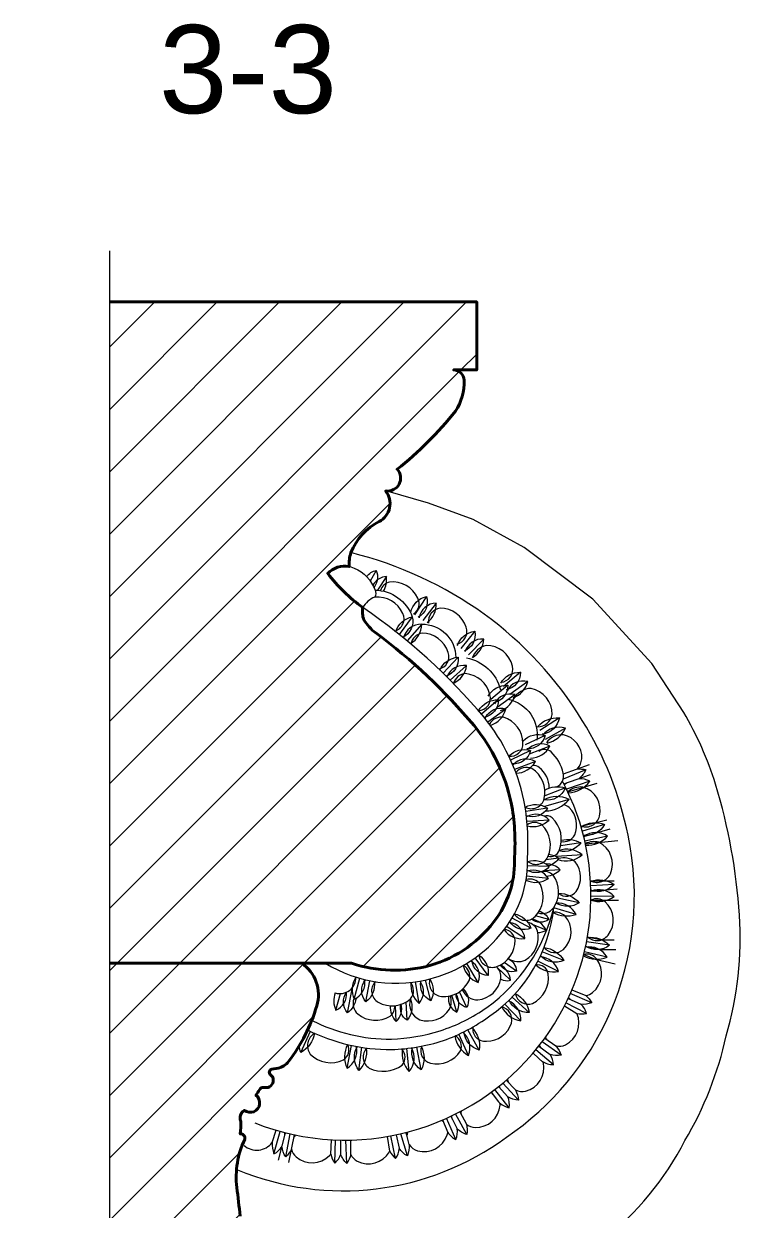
# Model space of a CAD drawing. Header units: millimetres. Extents: x 542654 to 551203, y 315718 to 321804.
# Drawn here: x 550883 to 551188, y 321030 to 321534 of the extents above; entities that cross this region are included whole.
import ezdxf

# ---------------------------------------------------------------- set-up
doc = ezdxf.new("R2010")
doc.units = ezdxf.units.MM
doc.layers.add('cad-block.com', color=250, linetype='Continuous')
doc.styles.get("Standard").update_dxf_attribs({"font": 'arial.ttf'})

msp = doc.modelspace()

# ---------------------------------------------------------------- hatches: boundary and pattern name
at = {"layer": 'cad-block.com', "lineweight": 15, "true_color": 0x000000}
h = msp.add_hatch(dxfattribs=at)
h.set_pattern_fill('ANSI31', color=18, scale=150, style=0)
h.set_pattern_definition([(44.99999999999999, (-1120502.138256861, -80414.64967175142), (-13.25825214724777, 13.25825214724777), [])])
edge = h.paths.add_edge_path()
edge.add_line((550919.740775919, 321416.1759736852), (550919.740775919, 320812.3139345927))
edge.add_line((550919.740775919, 320812.3139345928), (550949.1897582561, 320812.3139345926))
edge.add_line((550949.1897582561, 320812.3139345925), (550949.1897582564, 320889.6714053545))
edge.add_arc((550970.9002612325, 320888.9431676811), 21.72271321874166, 88.7102966539668, 178.0788419792059, ccw=False)
edge.add_arc((550971.4721594987, 320911.7611223854), 1.103867095848168, 265.6893773878595, 365.2062467580732)
edge.add_line((550972.5714726032, 320911.8612885633), (550972.5714726032, 320913.1905085498))
edge.add_arc((550973.9449798088, 320912.7548344646), 1.44094897623303, 107.598936313542, 162.4010637061533, ccw=False)
edge.add_arc((550972.9179596695, 320923.9449804939), 9.834433789329701, 273.4472837376688, 289.837395920418)
edge.add_arc((550975.9098855963, 320915.8328574866), 1.189963760072466, 286.8739962589426, 357.2656873621965)
edge.add_line((550977.0984945651, 320915.7760906867), (550977.0984945651, 320918.0018828648))
edge.add_arc((550975.820816929, 320918.0018828649), 1.277677636127919, 0, 80.1664496607752)
edge.add_line((550976.0390270068, 320919.2607889391), (550974.318919951, 320919.2607889391))
edge.add_arc((550974.3489173058, 320919.7781996814), 0.5182795746873764, 183.4436939456999, 266.68193969751405, ccw=False)
edge.add_line((550973.8315735833, 320919.7470678623), (550973.8315735833, 320922.8890874786))
edge.add_arc((550974.097800677, 320922.9051080339), 0.2667086867324663, 97.4407002316367, 183.443693931923, ccw=False)
edge.add_line((550974.0632619018, 320923.1695708792), (550978.2330692644, 320923.1695708792))
edge.add_arc((550978.1155047283, 320923.831774195), 0.6725582885465936, 280.067136132326, 355.8469575422287)
edge.add_line((550978.7862969901, 320923.783066979), (550978.7862969901, 320937.4578022176))
edge.add_arc((550978.0633184945, 320937.3828771464), 0.7268505152144676, 5.91666301006653, 90)
edge.add_line((550978.0633184945, 320938.1097276612), (550970.4921103934, 320938.1022864241))
edge.add_arc((550970.4921103934, 320938.6872393382), 0.5849529140687082, 176.7540097865518, 270, ccw=False)
edge.add_line((550969.9080959569, 320938.7203610779), (550969.9080959569, 320946.649006212))
edge.add_arc((550970.0938867842, 320946.6313399326), 0.1866288534139803, 101.26798509940829, 174.5682513390341, ccw=False)
edge.add_line((550970.0574198458, 320946.8143713271), (550973.9178563867, 320946.8143713271))
edge.add_arc((550973.8672525291, 320947.0683574057), 0.2589781430451145, 281.267985048077, 360.1404691232522)
edge.add_arc((551065.139573606, 320949.1312474784), 91.03670484994426, 172.2489853602139, 181.2980327504067, ccw=False)
edge.add_arc((550885.3382026992, 320973.6043862761), 90.4225674470628, 352.2489834095373, 367.7510165904626)
edge.add_arc((551025.6234071713, 320992.6988998597), 51.15617051447427, 182.0519511818127, 187.7510165904749, ccw=False)
edge.add_arc((550984.2797349673, 320991.2176129997), 9.78597058651606, 138.1075341880809, 182.0519511817953, ccw=False)
edge.add_arc((550975.775626556, 320998.8458947996), 1.638150521471327, 318.1075341886581, 426.3036567590891)
edge.add_arc((550975.8730606668, 320999.0678943949), 1.395710371804822, 66.30365675984578, 91.34813010664102)
edge.add_arc((550975.7735932355, 321003.2944985108), 2.832063998168365, 248.7616127625156, 271.3481301050776, ccw=False)
edge.add_arc((550975.0012718404, 321001.3072850815), 0.7000467489922351, 142.317361941458, 248.7616127750176, ccw=False)
edge.add_arc((550971.5659403064, 321003.9607485856), 3.640733286535336, 322.3173619474399, 354.2366941610533)
edge.add_arc((550856.830470207, 321015.5409188116), 118.959111879789, 354.2366941629788, 365.7633058370212)
edge.add_arc((550457.7043607914, 320975.2574015635), 520.1129638856776, 5.76330583700501, 7.115275562893301)
edge.add_arc((551010.8449100697, 321044.1469216115), 37.30122143360884, 154.6368999303132, 186.8751484495562, ccw=False)
edge.add_arc((550975.4785814473, 321060.6907869191), 1.754258198596879, 341.1852411100359, 456.5524050430852)
edge.add_arc((550947.7878126655, 321066.0582471552), 27.7285149446502, 352.4888214406913, 363.6141430850146)
edge.add_arc((550979.0590304855, 321069.2068374013), 3.86088078209688, 123.01012020448749, 201.271358485139, ccw=False)
edge.add_arc((550979.4683818534, 321075.6453363568), 4.069304110124833, 231.8677327485314, 413.171818306156)
edge.add_arc((550968.1907969678, 321089.554802505), 17.36723500296964, 322.1676549051808, 331.1842523124487)
edge.add_arc((550984.9331329762, 321080.5319164529), 1.659084886337454, 81.85362244846169, 156.8604375636216, ccw=False)
edge.add_arc((550986.118687977, 321088.8139966778), 6.707419372575234, 261.8536224399762, 278.1463775570705)
edge.add_arc((550986.066566969, 321085.2559549735), 3.240680417833088, 288.0214565164646, 387.6985688611637)
edge.add_arc((550980.8370305509, 321079.5600311351), 10.83807650333276, 41.64648852273508, 48.35351146614874)
edge.add_arc((550988.9021331996, 321088.6291429681), 1.298425059011981, 100.54009692719927, 228.3535114689232, ccw=False)
edge.add_line((550988.6646206322, 321089.9056598753), (550991.3518934723, 321090.4056619264))
edge.add_arc((550990.025289088, 321097.5355285393), 7.252232560363594, 280.5400969325273, 323.1877492914117)
edge.add_arc((550934.6085744838, 321139.011010848), 76.47092866398394, 323.1877492911181, 343.1726846147478)
edge.add_arc((550992.4670851532, 321121.6251322433), 16.05718375368393, 342.7876308802064, 416.4604391023725)
edge.add_line((551001.3388819008, 321135.0088676175), (551022.6153011826, 321135.0088676175))
edge.add_arc((551040.8682189309, 321189.4576577788), 57.42682087976976, 251.4672558640048, 285.1781293470648)
edge.add_arc((551041.5131017553, 321184.2894114743), 52.27512537079905, 285.9791077571678, 324.9665017424706)
edge.add_arc((551050.0593537401, 321178.2978119631), 41.8378035069766, 324.9665017420102, 362.566008918711)
edge.add_arc((551003.1989955859, 321186.3010486424), 88.86789320133425, 356.0445722204595, 370.9846173629444)
edge.add_arc((551014.457739748, 321186.9091710084), 77.71497777197837, 12.12620136831604, 39.25121175165311)
edge.add_arc((550884.9646987687, 321076.7257916038), 247.7303241658468, 40.03543925938648, 53.34322599816692)
edge.add_arc((551043.3355082968, 321290.0135557784), 17.92759255662344, 210.2202094830925, 234.263232451954, ccw=False)
edge.add_arc((551035.8884595173, 321284.2781998593), 8.690187879448251, 167.0625739569502, 202.2323186201301, ccw=False)
edge.add_arc((551068.0196441619, 321343.0865017162), 69.86979026507439, 217.2880348826807, 234.47261790345772, ccw=False)
edge.add_arc((551019.6847960384, 321293.596152197), 10.1933157969592, 79.40015249301888, 135.3652001786658, ccw=False)
edge.add_arc((551035.7984120292, 321304.7672778477), 14.28507473190596, 160.3987747118261, 184.6245563868302, ccw=False)
edge.add_arc((551045.8504312065, 321300.3545367594), 25.24713435285215, 117.24503353624951, 158.6173379238598, ccw=False)
edge.add_arc((551030.3486421561, 321330.4595305277), 8.614586122353035, 297.2450335426377, 398.5326482550046)
edge.add_arc((551037.9404759671, 321341.2513515903), 5.491929356770198, 261.0642340930823, 403.1644635451427)
edge.add_arc((550948.3676694258, 321463.7527594882), 151.1859293255731, 308.2404879017912, 321.5229089183113)
edge.add_arc((551047.6456896277, 321382.1460444957), 22.78800371684632, 326.8494140495909, 361.8507397767993)
edge.add_arc((551065.9284657903, 321382.7368111198), 4.495685399676801, 1.850739776640356, 90)
edge.add_line((551065.9284657903, 321387.2324965195), (551075.8049688635, 321387.2324965195))
edge.add_line((551075.8049688635, 321387.2324965195), (551075.8049688635, 321416.1759736853))
edge.add_line((551075.8049688635, 321416.1759736852), (550919.740775919, 321416.1759736852))

# ---------------------------------------------------------------- linework, layer by layer
at = {"layer": 'cad-block.com', "color": 18, "lineweight": 15, "true_color": 0x000000}
for points in [[(550919.740775919, 320705.5477898633), (550919.740775919, 320743.2927274762), (550959.0999363782, 320758.505398716), (550883.195972107, 320758.505398716), (550919.740775919, 320774.5689969799), (550919.740775919, 321437.9459266368)], [(551033.0543247698, 321302.034406764), (551030.5483392648, 321297.4784050313)], [(551037.4398314209, 321299.4619606539), (551033.622230235, 321293.5984536568)], [(551054.3720625004, 321290.9728360698), (551049.3352885597, 321283.0920135287)], [(551058.5788974267, 321288.1175449324), (551052.9194625603, 321280.6722779576)], [(551048.3684207207, 321282.2512240382), (551042.8840210066, 321274.7441964465)], [(551052.3894442267, 321279.1397103333), (551046.2371779395, 321272.0124909398)], [(551074.9508519479, 321276.1160749984), (551069.0312688294, 321268.8748740372)], [(551078.796863574, 321272.7906664299), (551072.3095312103, 321266.0545160348)], [(551067.883939373, 321265.1320418364), (551061.4744599602, 321258.320652161)], [(551071.4890370514, 321261.54687541), (551064.548357761, 321255.2788474648)], [(551094.3478901968, 321258.6903640659), (551087.207572457, 321252.6494768603)], [(551088.9558456828, 321253.1579110599), (551081.815527943, 321247.1170238544)], [(551097.5233251293, 321254.7196260284), (551089.9168285959, 321249.2788159943)], [(551092.1312806152, 321249.1871730224), (551084.5247840818, 321243.7463629885)], [(551084.9628031921, 321247.0263290557), (551077.7944185472, 321240.8964302755)], [(551088.1592081113, 321243.0724520762), (551080.5191267078, 321237.5462651037)], [(551110.9374594617, 321239.3380209001), (551102.6713601667, 321233.9127464483)], [(551113.5144454456, 321234.8878744444), (551104.8800411881, 321230.1781597366)], [(551104.848572036, 321231.8661560481), (551096.3663046153, 321227.8434313312)], [(551098.7026168759, 321225.4028852069), (551090.2203494551, 321221.3801604902)], [(551106.8998054254, 321227.2139964253), (551098.0524296315, 321223.8669599678)], [(551100.7538502653, 321220.7507255841), (551091.9064744713, 321217.4036891265)], [(551122.1578267742, 321217.2376418976), (551112.5586926927, 321213.3127627617)], [(551112.6570567271, 321215.4956782162), (551123.700339179, 321219.4529590666)], [(551112.8227162363, 321211.2516487724), (551124.1566283529, 321215.1959970146)], [(551123.8690382262, 321212.3882691953), (551113.9486911058, 321209.0049483099)], [(551113.5176273107, 321209.5418355357), (551104.7776190608, 321206.229296672)], [(551114.4633673498, 321207.9303943128), (551127.0465366034, 321211.6231957297)], [(551115.0685538597, 321204.6388479684), (551104.6581949582, 321201.6226802195)], [(551105.9077667763, 321200.9294470771), (551096.6664290369, 321199.4892622135)], [(551106.5516366166, 321195.8860772511), (551097.1677299497, 321195.1967491697)], [(551120.1857139427, 321193.2247488786), (551131.1658906826, 321195.9188659799)], [(551130.1736726708, 321194.0190571604), (551120.7164429674, 321191.1341296446)], [(551121.3134003553, 321188.8813067359), (551132.5347838093, 321192.194028969)], [(551131.3968754822, 321189.0242163099), (551121.7871674245, 321186.9294942383)], [(551122.0350539238, 321185.8114698817), (551135.8049330382, 321187.1769074252)], [(551120.0964790368, 321186.2013242147), (551111.4494522122, 321184.9378377029)], [(551110.7188642686, 321179.7016229745), (551105.219538784, 321178.970324674)], [(551120.5544457712, 321181.0793200451), (551109.6458385527, 321180.3426211444)], [(551106.3303310858, 321171.0316391351), (551097.0046842269, 321172.0537038185)], [(551106.6130016242, 321176.1080793189), (551097.3787369028, 321176.3667712737)], [(551111.2496406116, 321174.6451000537), (551104.2798400117, 321174.2889857385)], [(551124.1901265982, 321170.0706730717), (551134.2124530949, 321170.0706730717)], [(551134.1634803818, 321168.537491611), (551124.2964842714, 321167.9015763759)], [(551119.3902421697, 321160.6918866799), (551110.2541703163, 321162.6649170946)], [(551124.3516037603, 321161.769062858), (551136.1137091967, 321161.769062858)], [(551124.3601132192, 321165.5718724165), (551135.5053236318, 321166.6859977171)], [(551134.2068972185, 321163.3952377066), (551124.3729731479, 321163.5634247864)], [(551118.0254790344, 321155.7338546282), (551108.5441724852, 321158.6060170383)], [(551098.8406074402, 321149.8615630397), (551090.8439291159, 321154.2256007545)], [(551106.4175067747, 321153.6485120715), (551100.8451222698, 321155.1249600102)], [(551096.2827103733, 321145.4675546001), (551088.4711358071, 321150.5947370623)], [(551105.2590525144, 321149.0894459223), (551099.5093801433, 321151.5143104196)], [(551122.0944107581, 321142.2714336566), (551127.8835884342, 321140.8703486017), (551134.870129157, 321140.8703486017)], [(551132.2441888946, 321142.6367839486), (551122.4614014822, 321144.0717302435)], [(551122.853324332, 321146.2036937685), (551128.9609054984, 321144.9927065232), (551134.1833653002, 321144.9927065232)], [(551080.6719696511, 321129.740798967), (551075.1813019073, 321137.3123921534)], [(551112.799828973, 321136.1356701149), (551103.6230789524, 321139.8448982447)], [(551121.283394205, 321138.7310076434), (551126.105682376, 321136.6658875565), (551134.6738889648, 321134.7855952738)], [(551131.2146888816, 321137.5984518871), (551121.5440901506, 321139.8332258851)], [(551076.4751358968, 321126.8708278852), (551071.5776348587, 321134.9283752715)], [(551090.0989594826, 321127.7661589723), (551084.1864629308, 321133.5177608422)], [(551092.7263304394, 321131.6679562865), (551087.480053663, 321135.2787786741)], [(551110.6092887846, 321131.4831230786), (551101.7955190813, 321135.9111880242)], [(551023.6864931183, 321119.6504665437), (551026.1304341143, 321128.5888208788)], [(551028.65565098, 321118.5745400956), (551030.3460144392, 321127.5824083214)], [(551051.2520186672, 321117.9402829614), (551049.7103338457, 321127.0775820002)], [(551056.2128675514, 321119.0538923733), (551053.9768283641, 321127.8532212703)], [(551015.9191760804, 321115.0214678835), (551017.8487528899, 321122.0786109434)], [(551020.8883339417, 321113.9455414355), (551022.7827092361, 321124.0405792354)], [(551071.5830210351, 321116.1866146978), (551068.4987398916, 321122.8753496873)], [(551124.7374357056, 321118.2119716877), (551115.5722368347, 321122.0748586745)], [(551116.2924534496, 321123.75026183), (551122.1851872846, 321121.2817236074)], [(551041.4853760834, 321110.2101363193), (551041.3188649421, 321116.9833311233)], [(551046.2738208981, 321110.7386282852), (551045.7918124351, 321118.5401552963)], [(551067.3316032687, 321114.1735207106), (551065.280391967, 321121.3496466158)], [(551094.5056735813, 321110.48781498), (551087.7489464191, 321117.628921664)], [(551098.1496245972, 321114.1163520458), (551090.8798824336, 321120.6361988686)], [(551113.1213824069, 321116.9006768066), (551118.3762781163, 321113.6960071322), (551118.3886527331, 321113.6836325154)], [(551122.4788243349, 321113.592086958), (551113.7426694405, 321118.1444927886)], [(551114.624798593, 321119.9580970487), (551120.0734140513, 321117.5940157269)], [(551076.8679405403, 321098.0793327888), (551072.0327994456, 321106.7160291974)], [(551001.021538043, 321097.0496369711), (551005.0855261266, 321106.074885727)], [(551072.2474414475, 321095.8219785017), (551068.1504149149, 321104.7809454465)], [(551111.6754693902, 321095.8399201108), (551103.5781127765, 321101.5774930357)], [(551104.7276313684, 321103.1384705183), (551109.4951852335, 321099.8251179318)], [(551020.6512198866, 321090.3279669352), (551022.6131993596, 321100.0385347523)], [(551025.7161575222, 321089.4385474691), (551026.8805735196, 321099.2678531233)], [(551047.0653237359, 321088.9394607488), (551046.0142292456, 321098.7543137376)], [(551052.1628642326, 321089.617502877), (551050.3114771972, 321099.3408500528)], [(551099.7748110808, 321096.8159129443), (551104.1627712002, 321092.637802761)], [(551108.47282167, 321091.8165250495), (551100.9010390966, 321098.1664995446)], [(551102.1602620846, 321099.7329866724), (551106.9880033977, 321096.2433559697)], [(551089.592078331, 321073.5354330241), (551083.4626350064, 321081.3183897447)], [(551085.0576340357, 321082.5611166471), (551089.0440607297, 321078.1709490431)], [(551093.5495323484, 321076.8192140674), (551086.8570714685, 321084.0240083584)], [(551088.3560552546, 321085.2943924308), (551092.2650870903, 321081.1025099867)], [(551081.8740168608, 321080.1287256394), (551085.0263096454, 321076.0058308899), (551085.7287716194, 321075.3033689159)], [(551068.5593355893, 321071.8118034217), (551071.3864704237, 321066.6039326636)], [(551061.3104727018, 321068.3543181376), (551063.439191438, 321063.0424765926)], [(551066.881786963, 321060.0028014794), (551062.9193676756, 321069.0634058643)], [(551064.7409782374, 321069.9056362783), (551067.5198245553, 321064.6281954581)], [(551071.5392369631, 321062.1828977467), (551066.8346391551, 321070.9267376111)], [(550988.8398410854, 321058.7753299704), (550990.514854712, 321063.9928591185)], [(550989.5939073408, 321053.9589506543), (550992.2067301181, 321063.5149774394)], [(550991.5178515285, 321051.2423261259), (550994.4388357799, 321062.931000119)], [(550994.5872761171, 321052.7297523371), (550996.4123666271, 321062.4580697088)], [(550995.9012668647, 321050.305249734), (550998.3578611995, 321062.0311481785)], [(551038.8302504313, 321055.1242829936), (551037.8029749751, 321061.3535597104)], [(551041.3078514293, 321051.9505710413), (551039.3200375579, 321061.6558833391)], [(551042.8939865, 321056.3004794448), (551041.640847754, 321062.0948872314)], [(551046.3177222713, 321053.1106806844), (551043.5701693576, 321062.5240716834)], [(551047.0710929552, 321057.9547611945), (551045.7680659841, 321063.0598645387)], [(551013.7070531667, 321053.8163728218), (551014.0478604207, 321059.9648134677)], [(551015.4048826515, 321049.9743206778), (551015.7694795048, 321059.8743994613)], [(551017.9877072568, 321053.864120512), (551018.0877540432, 321059.8189654849)], [(551020.5469926826, 321049.9163149268), (551020.1053237502, 321059.8044918473)], [(551022.2731299143, 321053.7208483312), (551022.2731299143, 321059.8322304299)]]:
    msp.add_lwpolyline(points, dxfattribs=at)
at = {"layer": 'cad-block.com', "color": 18, "lineweight": 40, "true_color": 0x000000}
msp.add_lwpolyline([(550975.1882705041, 321027.4866882745, 0.005899149204634948), (550973.8119084081, 321039.6817331085, -0.1416010782728842), (550977.139102992, 321060.1250219266, 0.550704867337625), (550975.278399663, 321062.4335861277, 0.0485815393919285), (550975.4611811007, 321067.8061660558, -0.3554018974410486), (550976.9556722027, 321072.444473012, 1.011445543738172), (550981.9075934471, 321078.902556451, 0.03936263886087266), (550983.4075208529, 321081.1838906159, -0.3394874222880306), (550985.1682295376, 321082.1742599816, 0.07121055859029517), (550987.069146416, 321082.1742599816, 0.4645935727247633), (550988.9358823802, 321086.7622878189, 0.02927326570131744), (550988.0392872363, 321087.658882963, -0.623737906983022), (550988.6646206322, 321089.9056598753), (550991.3518934723, 321090.4056619264, 0.1882635727842486), (550995.8314502074, 321093.1900285488, 0.08742242872533192), (551007.8051399337, 321116.8735824276, 0.3330086024858334), (551001.3388819008, 321135.0088676175), (551022.6153011826, 321135.0088676175, 0.1481615138339479), (551055.9037550215, 321134.034085079, 0.1717747991961894), (551084.3168400871, 321154.2806008121, 0.1655467171938326), (551091.8552067272, 321180.1709044256, 0.06528074106768515), (551090.4386846643, 321203.234420768, 0.118910937226922), (551074.6386069426, 321236.0811243333, 0.0581315220168061), (551032.8646788398, 321275.4615694756, -0.1052940358859189), (551027.8443235791, 321280.9901544842, -0.1546730042818405), (551027.418870688, 321286.2238181266, -0.07512272846670588), (551012.4312381546, 321300.7578269287, -0.2491660201679711), (551021.5598435799, 321303.6155276094, -0.1061003800857974), (551022.3411533948, 321309.5595163793, -0.1825075557188433), (551034.2923725683, 321322.8006739228, 0.4731656307267292), (551037.0874306544, 321335.8260772419, 0.7139531169247824), (551041.9462511401, 321345.0083521657, 0.05802046987414482), (551066.7246322101, 321369.6846214896, 0.1539206426762792), (551070.4218060239, 321382.8820032622, 0.4047840075061022), (551065.9284657903, 321387.2324965195), (551065.9284657903, 321387.2324965195), (551075.8049688635, 321387.2324965195), (551075.8049688635, 321416.1759736852), (550919.740775919, 321416.1759736852)], format="xyb", dxfattribs=at)
at = {"layer": 'cad-block.com', "color": 18, "lineweight": 15, "true_color": 0x000000}
for points in [[(550975.5285166878, 320981.5195493854, 0.1493854596071509), (551067.3935430022, 320983.9599637208, 0.08509754917780425), (551129.3352088351, 321017.2318257164, 0.1083933211740575), (551164.3235326539, 321059.6013932285, 0.07844756305973871), (551181.8781701195, 321104.0794770888, 0.08856698654966048), (551187.5106303514, 321155.4619610842, 0.05657198202810243), (551177.3593682604, 321211.0850968604, 0.0546916970343652), (551163.8411846483, 321241.6479307183, 1.294075957503082e-12), (551150.1727795287, 321262.4894616662), (551125.0981743612, 321289.7253539251), (551095.9024330883, 321311.7874830817), (551074.2895012402, 321323.6066922968), (551055.2299104613, 321330.6521038046), (551037.0874306544, 321335.8260772419)], [(550974.1278532601, 321047.2247836539, 0.2635985619204428), (551088.3927599833, 321061.0405010307, 0.1407093931167696), (551132.5445024252, 321113.9940529672, 0.1555622301582552), (551140.1108959158, 321189.3759372972, 0.09085362399659778), (551120.6661150375, 321238.2300349018, 0.09891699676795046), (551079.0036716969, 321283.4022745186, 0.09375872518187345), (551022.3411533948, 321309.5595163793, 3.388681455905182)], [(551012.4312381546, 321300.7578269287, -0.3082141862095544), (551023.6930043099, 321302.9683426236, -0.2047136551763164), (551032.5974658087, 321293.6523996263, -0.2042352667354022), (551032.4651148267, 321290.6435097649, -2.349607095357256)], [(551029.0103778614, 321299.3135725447, -0.1873029260998003), (551033.0543247698, 321302.034406764, -0.2628655378425056), (551032.1293180404, 321294.7721784377, -0.1997641661822142), (551032.1293180404, 321294.7721784377, -0.2051800314059027), (551032.1293180404, 321294.7721784377, -11.06089438845196)], [(551036.1458357986, 321293.1987709793, 0.1565206056191333), (551037.4398314209, 321299.4619606539, 0.2382939425179806), (551031.6108106119, 321295.7978480969, 0.1997641661822142), (551031.6108106119, 321295.7978480969, 0.2051800314059027), (551031.6108106119, 321295.7978480969, 11.06089438845196)], [(551032.5974658087, 321293.6523996263, -0.3111299902008534), (551048.3684207207, 321282.2512240384, -5.992135069924934)], [(551048.9729741873, 321283.4774171563, 0.3740028853446826), (551050.7128633935, 321290.2757374856, 0.3212181824643728), (551038.7372930293, 321297.0604079537, 0.2603255353720306), (551034.8965608539, 321293.4637304872, 1.92850347767509)], [(551041.0051624646, 321276.2350822599, 0.4669124028309133), (551044.3401433124, 321283.6843620167, 0.3212181824643728), (551032.4651148267, 321290.6435097649, 0.1754450467222112), (551027.418870688, 321286.2238181266, 1.92850347767509)], [(551047.7246110715, 321284.1511835685, -0.2733814028762408), (551054.3720625004, 321290.9728360701, -0.3639136258364233), (551050.8546965931, 321282.0745050331, -0.1997641661822142), (551050.8546965931, 321282.0745050331, -0.2051800314059027), (551050.8546965931, 321282.0745050331, -11.06089438845196)], [(551054.681990763, 321279.8309972547, 0.2514652285230646), (551058.5788974267, 321288.1175449324, 0.3567644661850798), (551051.2687981222, 321281.7975549784, 0.1997641661822142), (551051.2687981222, 321281.7975549784, 0.2051800314059027), (551051.2687981222, 321281.7975549784, 11.06089438845196)], [(551011.4161137842, 321135.0088676175, 0.2110051418693677), (551057.4236039057, 321128.7264384882, 0.1717747991964953), (551088.8374975403, 321151.1112618976, 0.1638143716953561), (551097.3838631917, 321180.0988522738, 0.06460355527802028), (551095.8480222202, 321204.3402944548, 0.1192052648593277), (551078.8876570197, 321239.6064945251, 0.08123987609541974), (551078.8876570197, 321239.6064945251, 0.1062025022982835), (551078.8876570197, 321239.6064945251, 0.06755877177147424), (551027.418870688, 321286.2238181266, 0.02525702485552907), (551027.418870688, 321286.2238181266, -0.01562593450229036), (551027.418870688, 321286.2238181266, 5.631563061302117)], [(551067.296539308, 321270.7746839268, 0.46130803052691), (551071.329301615, 321277.8398338186, 0.3212181824643728), (551060.2477717985, 321286.0035177809, 0.3996070495546117), (551055.237364272, 321279.5893366467, 1.92850347767509)], [(551041.3447245582, 321275.967743838, -0.2700315392869916), (551048.3684207207, 321282.2512240384, -0.3639969721732826), (551044.3086997562, 321273.5945211085, -0.1997641661822142), (551044.3086997562, 321273.5945211085, -0.2051800314059027), (551044.3086997562, 321273.5945211085, -11.06089438845196)], [(551047.5993885401, 321270.8740682306, 0.2639303923376037), (551052.3894442267, 321279.1397103333, 0.3566742989080991), (551044.6939633662, 321273.2786285955, 0.1997641661822142), (551044.6939633662, 321273.2786285955, 0.2051800314059027), (551044.6939633662, 321273.2786285955, 11.06089438845196)], [(551052.3894442267, 321279.1397103333, -0.4166664471773442), (551066.9151964317, 321265.0049001111, -7.805709324553131)], [(551059.630234291, 321260.1008865095, 0.46130803052691), (551063.6629965979, 321267.1660364013, 0.3212181824643728), (551052.5814667814, 321275.3297203636, 0.3375253732296622), (551047.8293409589, 321270.6805043686, 1.92850347767509)], [(551067.554779407, 321270.1142699101, -0.2733814028762408), (551074.9508519479, 321276.1160749986, -0.3639136258364233), (551070.4219565971, 321267.6874769496, -0.1997641661822142), (551070.4219565971, 321267.6874769496, -0.2051800314059027), (551070.4219565971, 321267.6874769496, -11.06089438845196)], [(551073.9621937454, 321265.0138597838, 0.2514652285230646), (551078.796863574, 321272.7906664299, 0.3567644661850798), (551070.80101878, 321267.364222761, 0.1997641661822142), (551070.80101878, 321267.364222761, 0.2051800314059027), (551070.80101878, 321267.364222761, 11.06089438845196)], [(551086.09912274, 321254.4971066801, 0.4744281420312992), (551090.9788666412, 321261.2577391169, 0.3539264211471552), (551079.8125124982, 321270.1345338819, 0.2408484506155819), (551073.7908459096, 321264.7994319299, 1.92850347767509)], [(551060.087864875, 321259.6598598429, -0.2733814028762408), (551067.883939373, 321265.1320418364, -0.3639136258364233), (551062.7790828167, 321257.0392921363, -0.1997641661822142), (551062.7790828167, 321257.0392921363, -0.2051800314059027), (551062.7790828167, 321257.0392921363, -11.06089438845196)], [(551071.421450851, 321264.7712310298, -0.2968719253261737), (551085.851527182, 321251.2708835657, 0.7835765391407424)], [(551065.8240793302, 321253.9859894151, 0.2605843822782254), (551071.4890370514, 321261.54687541, 0.3567644661850798), (551063.1347137629, 321256.6904253437, 0.1997641661822142), (551063.1347137629, 321256.6904253437, 0.2051800314059027), (551063.1347137629, 321256.6904253437, 11.06089438845196)], [(551076.5485864413, 321242.3457478903, 0.4744281420312992), (551081.4283303425, 321249.1063803271, 0.3212181824643728), (551071.0512794604, 321258.1486617816, 0.3388247339125428), (551065.9292800388, 321253.8785579785, 1.92850347767509)], [(551085.9817316268, 321254.13723941, -0.2733814028762408), (551094.3478901968, 321258.6903640662, -0.3639136258364233), (551088.358527228, 321251.2284816364, -0.1997641661822142), (551088.358527228, 321251.2284816364, -0.2051800314059027), (551088.358527228, 321251.2284816364, -11.06089438845196)], [(551080.5896871127, 321248.6047864042, -0.2733814028762408), (551088.9558456828, 321253.1579110603, -0.3639136258364233), (551082.9664827139, 321245.6960286304, -0.1997641661822142), (551082.9664827139, 321245.6960286304, -0.2051800314059027), (551082.9664827139, 321245.6960286304, -11.06089438845196)], [(551091.3521168033, 321247.9543513292, 0.2514652285230646), (551097.5233251293, 321254.7196260284, 0.3567644661850798), (551088.6723172803, 321250.8415485517, 0.1997641661822142), (551088.6723172803, 321250.8415485517, 0.2051800314059027), (551088.6723172803, 321250.8415485517, 11.06089438845196)], [(551085.9600722892, 321242.4218983233, 0.2514652285230646), (551092.1312806152, 321249.1871730224, 0.3567644661850798), (551083.2802727662, 321245.3090955459, 0.1997641661822142), (551083.2802727662, 321245.3090955459, 0.2051800314059027), (551083.2802727662, 321245.3090955459, 11.06089438845196)], [(551101.6314375313, 321235.5555282175, 0.3671659329837766), (551107.9016454862, 321240.761208771, 0.3539264211471552), (551098.943329787, 321251.8622686296, 0.2597832989365289), (551091.325395655, 321247.1974913744, 1.92850347767509)], [(551076.5485864413, 321242.3457478903, -0.2743707490649432), (551084.9628031921, 321247.026329056, -0.363174743924373), (551078.9738538642, 321239.5009304847, -0.1997641661822142), (551078.9738538642, 321239.5009304847, -0.2051800314059027), (551078.9738538642, 321239.5009304847, -11.06089438845196)], [(551081.5822200427, 321236.1283343349, 0.2642828470829086), (551088.1592081113, 321243.0724520762, 0.3562848921911945), (551079.2872897323, 321239.1140711074, 0.1997641661822142), (551079.2872897323, 321239.1140711074, 0.2051800314059027), (551079.2872897323, 321239.1140711074, 11.06089438845196)], [(551089.2602415977, 321247.1974913744, -0.3980099893917011), (551101.3034704666, 321229.7816370865, -2.464248766564647)], [(551089.4697971673, 321222.984277002, 0.4661839415885937), (551095.4556137386, 321228.5727230365, 0.3212181824643728), (551087.20539727, 321239.5899807317, 0.3063454566465051), (551081.1918504905, 321236.6563370131, 1.92850347767509)], [(551101.6314375313, 321235.5555282175, -0.2352510754739286), (551110.9374594617, 321239.3380209001, -0.320308506293566), (551103.633747327, 321232.3290690316, -0.1997641661822142), (551103.633747327, 321232.3290690316, -0.2051800314059027), (551103.633747327, 321232.3290690316, -11.06089438845196)], [(551095.5599090655, 321229.5761313391, -0.2747798227126734), (551104.848572036, 321231.8661560483, -0.3633255466042321), (551097.104924226, 321226.1715890697, -0.1997641661822142), (551097.104924226, 321226.1715890697, -0.2051800314059027), (551097.104924226, 321226.1715890697, -11.06089438845196)], [(551105.7474936928, 321228.6072680952, 0.2340845477546629), (551113.5144454456, 321234.8878744444, 0.3216862089110739), (551103.8770922354, 321231.918309345, 0.1997641661822142), (551103.8770922354, 321231.918309345, 0.2051800314059027), (551103.8770922354, 321231.918309345, 11.06089438845196)], [(551098.6772312354, 321222.2297570545, 0.2659018847382102), (551106.8998054254, 321227.2139964253, 0.3562014778772744), (551097.2997777405, 321225.7133296493, 0.1997641661822142), (551097.2997777405, 321225.7133296493, 0.2051800314059027), (551097.2997777405, 321225.7133296493, 11.06089438845196)], [(551118.6542727139, 321217.644737437, 0.1472646211155607), (551120.4729091952, 321221.9049085499, 0.3703167283409484), (551112.6427211371, 321232.1030356946, 0.2810876103755144), (551105.4319231845, 321228.6581459858)], [(551089.4139539053, 321223.1128604978, -0.2747798227126734), (551098.7026168759, 321225.4028852072, -0.3633255466042321), (551090.9589690658, 321219.7083182286, -0.1997641661822142), (551090.9589690658, 321219.7083182286, -0.2051800314059027), (551090.9589690658, 321219.7083182286, -11.06089438845196)], [(551109.7772314138, 321210.01097614, 0.3568950453191906), (551112.5946711127, 321215.8001349267, 0.1520764544622673), (551107.4041003104, 321224.8387774709, 0.3395359296087731), (551102.1881569881, 321225.0695269653, 1.080124765894084)], [(551092.5312760753, 321215.7664862134, 0.2659018847382102), (551100.7538502653, 321220.7507255841, 0.3562014778772744), (551091.1538225804, 321219.250058808, 0.1997641661822142), (551091.1538225804, 321219.250058808, 0.2051800314059027), (551091.1538225804, 321219.250058808, 11.06089438845196)], [(551096.3744511689, 321201.3871683208, 0.4981026718798057), (551104.4398867971, 321205.0071139324, 0.3212181824643728), (551099.2298093186, 321217.7468600669, 0.3249430144927137), (551092.3979916758, 321216.1245654944, 1.92850347767509)], [(551106.6557311997, 321209.4547710216, 0.2302556082419168), (551102.4062582315, 321218.1895627333, 0.2419827419045041), (551099.4991456439, 321218.9863228967, 1.949791619505505)], [(551118.5247151206, 321217.5983114049, -0.08155615396132272), (551122.1578267742, 321217.2376418976, -0.1181881424322618), (551119.3453709716, 321213.5216171183)], [(550981.3900517119, 321067.1152623325, 0.331501518191997), (551102.2496685513, 321099.8465795822, 0.2971228757656442), (551112.219012307, 321212.4027903989, -5.952793939584956)], [(551114.6813737995, 321207.4654388557, 0.2270398144953568), (551123.8690382262, 321212.3882691953, 0.1317935601572753), (551119.174506774, 321213.4621541641, 0.1317935601572753)], [(551104.7268906656, 321208.6287861706, -0.198504722678355), (551113.517627311, 321209.5418355357, -0.34886851127128), (551104.284553948, 321204.4589455972, -0.1997641661822142), (551104.284553948, 321204.4589455972, -0.2051800314059027), (551104.284553948, 321204.4589455972, -11.06089438845196)], [(551114.0251087298, 321211.6700969368, 0.0348557406929374), (551113.0371722498, 321210.8340832678), (551113.0371722498, 321210.8340832678), (551113.0371722498, 321210.8340832678)], [(551120.1857139427, 321193.2247488786, 0.4349246059430521), (551127.977224383, 321197.5554436938, 0.4044477856635386), (551120.901786895, 321209.9234536294, 0.1894545451874235), (551114.4633669489, 321207.930393992, 1.92850347767509)], [(551096.3744511689, 321201.3871683208, -0.2740287163029788), (551105.9077667763, 321200.9294470774, -0.3637858959378305), (551096.8999776797, 321197.6756906307, -0.1997641661822142), (551096.8999776797, 321197.6756906307, -0.2051800314059027), (551096.8999776797, 321197.6756906307, -11.06089438845196)], [(551105.0385452171, 321199.7273322946, 0.2135160794939104), (551115.0685538597, 321204.6388479684, 0.2441916729267057), (551104.284553948, 321204.4589455972, 0.1997641661822142), (551104.284553948, 321204.4589455972, 0.2051800314059027), (551104.284553948, 321204.4589455972, 11.06089438845196)], [(551111.7368518309, 321186.7260628814, 0.3283908431752101), (551117.4477614653, 321189.5251181801, 0.3083972044480293), (551115.1277424992, 321201.2044256306, 0.1063501913332988), (551112.7974070155, 321202.4198726841, 1.92850347767509)], [(551097.318436677, 321193.4275639729, 0.2639815874831887), (551106.5516366166, 321195.8860772511, 0.3566742989080991), (551096.9655066695, 321197.1817691285, 0.1997641661822142), (551096.9655066695, 321197.1817691285, 0.2051800314059027), (551096.9655066695, 321197.1817691285, 11.06089438845196)], [(551106.1431680139, 321180.4774268606, 0.3820143973705502), (551110.8090029518, 321182.978328337, 0.3155736800003325), (551107.816264504, 321196.8742661037, 0.3016196701199677), (551104.4296753043, 321197.4823977824, 1.127994599445263)], [(551097.4181185254, 321178.3191985507, 0.4964373791802983), (551106.0616157324, 321180.2958972865, 0.3212181824643728), (551103.4491377055, 321193.8096309475, 0.3248000812394338), (551097.2859218979, 321193.8447064657, 1.92850347767509)], [(551120.1798405927, 321193.0028802754, -0.2352510754739286), (551130.1736726708, 321194.0190571604, -0.320308506293566), (551121.1952337722, 321189.3438831331, -0.1997641661822142), (551121.1952337722, 321189.3438831331, -0.2051800314059027), (551121.1952337722, 321189.3438831331, -11.06089438845196)], [(551111.773980028, 321187.3248508692, -0.1878761394269806), (551120.0964790372, 321186.2013242147, -0.3006299823855689), (551110.71722623, 321182.7486223518, -0.1997641661822142), (551110.71722623, 321182.7486223518, -0.2051800314059027), (551110.71722623, 321182.7486223518, -11.06089438845196)], [(551122.1784372915, 321185.1781855025, 0.2340845477546629), (551131.3968754822, 321189.0242163099, 0.3216862089110739), (551121.3134003553, 321188.8813067359, 0.1997641661822142), (551121.3134003553, 321188.8813067359, 0.2051800314059027), (551121.3134003553, 321188.8813067359, 11.06089438845196)], [(551110.3045876381, 321179.0931720171, 0.2739941606756515), (551120.5544457712, 321181.0793200451, 0.2941632857933846), (551110.71722623, 321182.7486223518, 0.1997641661822142), (551110.71722623, 321182.7486223518, 0.2051800314059027), (551110.71722623, 321182.7486223518, 11.06089438845196)], [(551124.1901265982, 321170.0706730717, 0.4349246059430521), (551132.59915559, 321173.0288454711, 0.4044477856635386), (551127.7052841674, 321186.410904652, 0.1927370260016004), (551122.0350539238, 321185.8114698817, 1.92850347767509)], [(551097.4181185254, 321178.3191985507, -0.2711222388769461), (551106.6130016242, 321176.1080793192, -0.3598999409537941), (551097.26482879, 321174.4904672301, -0.1997641661822142), (551097.26482879, 321174.4904672301, -0.2051800314059027), (551097.26482879, 321174.4904672301, -11.06089438845196)], [(551105.5385807818, 321172.0647617494, 0.166340711755075), (551111.2496406116, 321174.6451000537, 0.2238334182266505), (551105.2516386191, 321177.1919954645, 0.1997641661822142), (551105.2516386191, 321177.1919954645, 0.2051800314059027), (551105.2516386191, 321177.1919954645, 11.06089438845196)], [(551106.4691981688, 321181.3026476983, -0.1231162473175634), (551110.7188642686, 321179.7016229747, -0.1921791800535409), (551106.3017825374, 321176.3939235314, -0.1997641661822142), (551106.3017825374, 321176.3939235314, -0.2051800314059027), (551106.3017825374, 321176.3939235314, -11.06089438845196)], [(551110.5806374771, 321164.6448251485, 0.4091715775785112), (551118.0537068312, 321165.4832036284, 0.3303724388859186), (551117.6236050526, 321178.0704114308, 0.2535831554199523), (551110.562851643, 321179.4570365247, 1.92850347767509)], [(551096.7414046327, 321170.3204022653, 0.2659018847382102), (551106.3303310858, 321171.0316391351, 0.3530845502634676), (551097.2300214472, 321174.0810598361, 0.1997641661822142), (551097.2300214472, 321174.0810598361, 0.2051800314059027), (551097.2300214472, 321174.0810598361, 11.06089438845196)], [(551101.9064002727, 321156.4257968231, 0.3275570440070543), (551108.5441724852, 321158.6513982677, 0.317339080480379), (551108.3135368031, 321172.4282080705, 0.262340443379055), (551103.1392635551, 321173.8339746721, 1.92850347767509)], [(551091.8273135824, 321155.9753916375, 0.4935743612001789), (551100.5928928064, 321154.8652237966, 0.3212181824643728), (551102.8460544198, 321168.4434895787, 0.3410495232101831), (551096.7769784796, 321170.5314434586, 1.92850347767509)], [(551124.203392892, 321169.8436126846, -0.2352510754739286), (551134.1634803822, 321168.5374916112, -0.320308506293566), (551124.3513381636, 321166.0492226686, -0.1997641661822142), (551124.3513381636, 321166.0492226686, -0.2051800314059027), (551124.3513381636, 321166.0492226686, -11.06089438845196)], [(551110.588943824, 321164.7427694214, -0.2194453310197213), (551119.3902421704, 321160.69188668, -0.2896044582214582), (551109.5580567081, 321160.5854055979, -0.1997641661822142), (551109.5580567081, 321160.5854055979, -0.2051800314059027), (551109.5580567081, 321160.5854055979, -11.06089438845196)], [(551122.853324332, 321146.2036937685, 0.4370087970003071), (551131.6096051026, 321146.9168575665, 0.4044477856635386), (551130.337520956, 321161.1088020188, 0.3266135216050662), (551124.3515876328, 321161.7690677827, 1.92850347767509)], [(551124.3515876328, 321161.7690677827, 0.2340845477546629), (551134.2068972185, 321163.3952377066, 0.3216862089110739), (551124.3601132192, 321165.5718724165, 0.1997641661822142), (551124.3601132192, 321165.5718724165, 0.2051800314059027), (551124.3601132192, 321165.5718724165, 11.06089438845196)], [(551003.8818773838, 321106.6225493837, 0.1176706926017626), (551039.5860614759, 321098.2899446246, 0.07022350036448555), (551061.6060995545, 321102.1156223547, 0.0745688569482766), (551081.3577451586, 321112.6194295394, 0.2193241045482603), (551108.5300605388, 321158.6102919558, 7.843764518397728)], [(551005.6456112996, 321110.6994879078, 0.1183025010571011), (551039.5044861169, 321102.724531389, 0.06982145067069269), (551060.1853175793, 321106.3172694969, 0.0789643233213546), (551080.1267421433, 321116.2337329475, 0.1799157979211589), (551108.5300605388, 321158.6102919558, 0.2186426920212122)], [(551102.402690912, 321157.1923021916, -0.2091665420301164), (551106.4175067747, 321153.6485120716, -0.3609307218854049), (551099.1234385773, 321153.8000479056, -0.1997641661822142), (551099.1234385773, 321153.8000479056, -0.2051800314059027), (551099.1234385773, 321153.8000479056, -11.06089438845196)], [(551104.4132561398, 321141.691073081, 0.4236394618610125), (551112.6717885967, 321140.8792934314, 0.4099862577427579), (551113.2777003298, 321155.10363591, 0.2319629731851356), (551108.2897103364, 321156.5802400251, 1.92850347767509)], [(551108.2897103364, 321156.5802400251, 0.2119489132827974), (551118.0254790344, 321155.7338546282, 0.3062275577649163), (551109.5580567081, 321160.5854055979, 0.1997641661822142), (551109.5580567081, 321160.5854055979, 0.2051800314059027), (551109.5580567081, 321160.5854055979, 11.06089438845196)], [(551087.4238815563, 321149.1811733639, 0.2655976807045357), (551096.2827103733, 321145.4675546001, 0.3498157647437123), (551089.6491182795, 321152.3073619085, 0.1997641661822142), (551089.6491182795, 321152.3073619085, 0.2051800314059027), (551089.6491182795, 321152.3073619085, 11.06089438845196)], [(551089.2874273496, 321136.980431824, 0.2718577184184749), (551096.4388241594, 321136.3398841254, 0.3390580848850876), (551101.6119089836, 321148.6725070664, 0.2739139192008571), (551097.5321528876, 321152.3481854417, 1.92850347767509)], [(551091.8273135824, 321155.9753916375, -0.2660613830857495), (551098.8406074402, 321149.8615630401, -0.3562470123757948), (551089.8311493978, 321152.5867754235, -0.1997641661822142), (551089.8311493978, 321152.5867754235, -0.2051800314059027), (551089.8311493978, 321152.5867754235, -11.06089438845196)], [(551101.7577018383, 321148.0418160589, 0.164139535314463), (551105.2590525144, 321149.0894459223, 0.2537944607537592), (551099.1234385773, 321153.8000479056, 0.1997641661822142), (551099.1234385773, 321153.8000479056, 0.2051800314059027), (551099.1234385773, 321153.8000479056, 11.06089438845196)], [(551076.7165744792, 321138.4516153458, 0.4887407939474841), (551084.293596845, 321133.5539165154, 0.3212181824643728), (551092.143995048, 321144.8595472787, 0.3412274869760049), (551087.5590531098, 321149.3413650284, 1.92850347767509)], [(551104.4132561398, 321141.691073081, -0.2287534253515922), (551112.799828973, 321136.135670115, -0.3221034488957267), (551102.8959719382, 321138.1582657022, -0.1997641661822142), (551102.8959719382, 321138.1582657022, -0.2051800314059027), (551102.8959719382, 321138.1582657022, -11.06089438845196)], [(551121.122044341, 321138.1270431413, 0.2371746974493964), (551131.2146888816, 321137.5984518871, 0.3212897180724977), (551121.9904705425, 321141.7892746092, 0.1997641661822142), (551121.9904705425, 321141.7892746092, 0.2051800314059027), (551121.9904705425, 321141.7892746092, 11.06089438845196)], [(551122.8151251205, 321145.9843604018, -0.2354272017224029), (551132.244188895, 321142.6367839486, -0.3216173303589439), (551122.0944107581, 321142.2714336566, -0.1997641661822142), (551122.0944107581, 321142.2714336566, -0.2051800314059027), (551122.0944107581, 321142.2714336566, -11.06089438845196)], [(551076.7165744792, 321138.4516153458, -0.2747798227126734), (551080.6719696515, 321129.7407989671, -0.3639136258364233), (551073.6783060789, 321136.2707934544, -0.1997641661822142), (551073.6783060789, 321136.2707934544, -0.2051800314059027), (551073.6783060789, 321136.2707934544, -11.06089438845196)], [(551089.2487657482, 321136.9357063683, -0.2511057028159024), (551092.7263304394, 321131.6679562867, -0.3609307218854049), (551085.9101826263, 321134.2692104005, -0.1997641661822142), (551085.9101826263, 321134.2692104005, -0.2051800314059027), (551085.9101826263, 321134.2692104005, -11.06089438845196)], [(551100.9695247273, 321134.3580542878, 0.2373168331936639), (551110.6092887846, 321131.4831230786, 0.3202197025112491), (551102.6920193896, 321137.7245308384, 0.1997641661822142), (551102.6920193896, 321137.7245308384, 0.2051800314059027), (551102.6920193896, 321137.7245308384, 11.06089438845196)], [(551122.1851849845, 321121.2817236073, 0.1333487203167299), (551125.0735826144, 321122.5882174053, 0.4044477856635386), (551126.7981755884, 321136.7323067886, 0.3084426396496919), (551121.2743729051, 321138.7286977191)], [(551055.8873219375, 321128.3093271597, 0.4731694941541755), (551060.7984408512, 321120.9014650024, 0.3212181824643728), (551072.6773207606, 321127.8540365414, 0.3619630080101058), (551070.0668640265, 321134.0393298237, 1.92850347767509)], [(551069.6413652248, 321123.7529363396, 0.3062043937032237), (551076.2983930913, 321119.4247510011, 0.3390580848850876), (551086.0850555288, 321128.5393345651, 0.2327960254011794), (551084.1864629308, 321133.5177608422, 1.92850347767509)], [(551070.0668640265, 321134.0393298237, 0.2659018847382102), (551076.4751358968, 321126.8708278852, 0.3566742989080991), (551073.2631682466, 321135.9952987531, 0.1997641661822142), (551073.2631682466, 321135.9952987531, 0.2051800314059027), (551073.2631682466, 321135.9952987531, 11.06089438845196)], [(551086.0338775628, 321128.2583181944, 0.2044849882293981), (551090.0989594826, 321127.7661589723, 0.2537944607537592), (551085.9101826263, 321134.2692104005, 0.1997641661822142), (551085.9101826263, 321134.2692104005, 0.2051800314059027), (551085.9101826263, 321134.2692104005, 11.06089438845196)], [(551092.2206004005, 321122.0553579086, 0.4417891448003535), (551099.5051232701, 321117.8661680644, 0.3256878287726023), (551106.163817065, 321130.4865596844, 0.4397586113119683), (551100.887063925, 321134.1897453935, 1.92850347767509)], [(551015.6015123801, 321122.3733808849, 0.5094720728373276), (551024.4385587503, 321129.0667023812, 0.2646527694541928), (551024.4385587081, 321129.066702558, 8.51643015363938)], [(551024.4385587503, 321129.0667023812, 0.266707893969201), (551023.6864931183, 321119.6504665437, 0.3585486427595072), (551028.0653623806, 321128.0795695367, 0.1997641661822142), (551028.0653623806, 321128.0795695367, 0.2051800314059027), (551028.0653623806, 321128.0795695367, 11.06089438845196)], [(551032.2338611109, 321127.2430817171, -0.2755112122809689), (551028.65565098, 321118.5745400956, -0.3663291285502224), (551028.5502912352, 321127.9581087983, -0.1997641661822142), (551028.5502912352, 321127.9581087983, -0.2051800314059027), (551028.5502912352, 321127.9581087983, -11.06089438845196)], [(551032.6918603656, 321127.1704676286, 0.4964373791802983), (551033.9586011484, 321118.3947767924, 0.3212181824643728), (551047.6401141296, 321119.8988517426, 0.381635338033266), (551047.5722920691, 321126.8118135907, 1.92850347767509)], [(551047.9681594059, 321126.8549246528, 0.2665981341505078), (551051.2520186672, 321117.9402829614, 0.3590178509522642), (551051.6860149462, 321127.395651861, 0.1997641661822142), (551051.6860149462, 321127.395651861, 0.2051800314059027), (551051.6860149462, 321127.395651861, 11.06089438845196)], [(551055.8873219375, 321128.3093271597, -0.2715271226603375), (551056.2128675517, 321119.0538923737, -0.3646973633400692), (551052.160528676, 321127.4825406788, -0.1997641661822142), (551052.160528676, 321127.4825406788, -0.2051800314059027), (551052.160528676, 321127.4825406788, -11.06089438845196)], [(551015.6015123801, 321122.3733808849, 0.2018775414161229), (551015.9191760804, 321115.0214678835, 0.3297073360619169), (551020.4191777498, 321122.6895263323, 0.1997641661822142), (551020.4191777498, 321122.6895263323, 0.2051800314059027), (551020.4191777498, 321122.6895263323, 11.06089438845196)], [(551024.4807202929, 321120.0464872746, -0.2011472728311811), (551020.888333942, 321113.9455414355, -0.348395708270189), (551020.4191777498, 321122.6895263323, -0.1997641661822142), (551020.4191777498, 321122.6895263323, -0.2051800314059027), (551020.4191777498, 321122.6895263323, -11.06089438845196)], [(551063.8289063625, 321121.0123553422, 0.3399818175586705), (551067.3316032687, 321114.1735207106, 0.2579768941641342), (551066.9863923312, 321122.0091449283, 0.1997641661822142), (551066.9863923312, 321122.0091449283, 0.2051800314059027), (551066.9863923312, 321122.0091449283, 11.06089438845196)], [(551069.981040347, 321124.0601908478, -0.3342813576929657), (551071.5830210351, 321116.1866146981, -0.3568833527632856), (551066.9863923312, 321122.0091449283, -0.1997641661822142), (551066.9863923312, 321122.0091449283, -0.2051800314059027), (551066.9863923312, 321122.0091449283, -11.06089438845196)], [(551092.2206004005, 321122.0553579086, -0.2355214159267413), (551098.1496245972, 321114.1163520458, -0.3225174942390032), (551089.5790297086, 321119.3352951737, -0.1997641661822142), (551089.5790297086, 321119.3352951737, -0.2051800314059027), (551089.5790297086, 321119.3352951737, -11.06089438845196)], [(551023.5967695272, 321119.845978567, 0.3290879925544119), (551025.2399965727, 321113.4431192032, 0.3212181824643728), (551038.9717695488, 321112.5026672656, 0.2474018138398254), (551040.9098895245, 321116.9357762882, 1.92850347767509)], [(551039.035153758, 321116.900282248, 0.1933407344286933), (551041.4853760834, 321110.2101363193, 0.2780359706460415), (551043.6793416508, 321117.6884146961, 0.1997641661822142), (551043.6793416508, 321117.6884146961, 0.2051800314059027), (551043.6793416508, 321117.6884146961, 11.06089438845196)], [(551047.6401141296, 321119.8988517426, -0.256936094489906), (551046.2738208985, 321110.7386282852, -0.3568833527632856), (551043.6793416508, 321117.6884146961, -0.1997641661822142), (551043.6793416508, 321117.6884146961, -0.2051800314059027), (551043.6793416508, 321117.6884146961, -11.06089438845196)], [(551047.6401141296, 321119.8988517426, 0.4000155204526057), (551051.6615292417, 321110.9832374866, 0.3390580848850876), (551064.2424137488, 321115.5192864534, 0.2172898627869985), (551064.4788882349, 321121.1395543927, 1.92850347767509)], [(551074.1444128045, 321107.8893399432, 0.501423776723622), (551079.9565502474, 321101.8839314048, 0.3355605250370426), (551090.5123853775, 321109.5861686466, 0.415215641949273), (551086.4311313418, 321116.4819606659, 1.92850347767509)], [(551086.4311313415, 321116.4819606659, 0.2386614570741949), (551094.5056735813, 321110.48781498, 0.3178623349204948), (551089.2553950181, 321119.0233738398, 0.1997641661822142), (551089.2553950181, 321119.0233738398, 0.2051800314059027), (551089.2553950181, 321119.0233738398, 11.06089438845196)], [(551112.940548749, 321116.5463184139, 0.0002583057750345964), (551112.9489370175, 321116.5383256985, 0.0002583057750345964)], [(551114.624798593, 321119.9580970487, 0.0003659416632193639), (551114.6120907861, 321119.9588628071), (551114.6120907861, 321119.9588628071), (551114.6120907861, 321119.9588628071)], [(551115.8461385424, 321119.4281739914, -0.04071197365342028), (551114.8180292436, 321120.4022578904), (551114.8180292436, 321120.4022578904), (551114.8180292436, 321120.4022578904)], [(551118.3886527327, 321113.6836325154, 0.09197961403175257), (551122.4788243349, 321113.592086958, 0.1367234489213019), (551120.0733787911, 321117.5940310257, 0.1367234489213019)], [(551122.1851872846, 321121.2817236074, -0.08872544954318778), (551124.7374357056, 321118.2119716877, -0.1375739601657747), (551120.0734140506, 321117.5940157269)], [(551109.4951852335, 321099.8251179318, 0.1682937768981924), (551113.4939088961, 321100.3097471537, 0.4044477856635386), (551118.3762781163, 321113.6960071322)], [(551073.715294665, 321107.6436951188, -0.2374556096679901), (551076.8679405403, 321098.0793327891, -0.3206172128107905), (551070.3914367881, 321105.8638344031, -0.1997641661822142), (551070.3914367881, 321105.8638344031, -0.2051800314059027), (551070.3914367881, 321105.8638344031, -11.06089438845196)], [(551006.8132474908, 321105.2317751129, -0.2376184916423204), (551001.021538043, 321097.049636971, -0.08872919033816519), (551000.3977831554, 321100.0291823491, -0.1997641661822142), (551000.3977831554, 321100.0291823491, -0.2051800314059027), (551000.3977831554, 321100.0291823491, -11.06089438845196)], [(551006.8132474908, 321105.2317751129, 0.4383787864312776), (551005.0504793917, 321096.3488115281, 0.3205048404279801), (551019.0869999832, 321093.8981840336, 0.3868507676244518), (551020.901298832, 321100.4362969779, 1.92850347767509)], [(551052.3887101669, 321099.7357772844, 0.4511209855928782), (551056.1485277473, 321092.4803730897, 0.3244655190497744), (551068.8779578786, 321097.7526744242, 0.3894905184471921), (551066.6476534264, 321104.1049802901, 1.92850347767509)], [(551066.5309086844, 321104.0541108518, 0.2358647758054785), (551072.2474414475, 321095.8219785017, 0.3206114231574344), (551069.9702532386, 321105.6533150146, 0.1997641661822142), (551069.9702532386, 321105.6533150146, 0.2051800314059027), (551069.9702532386, 321105.6533150146, 11.06089438845196)], [(551105.0621830485, 321103.6044792891, 0.04935236233181709), (551105.6113081783, 321102.5243331793, 0.04935236233181709)], [(551020.901298832, 321100.4362969779, 0.2371956965332539), (551020.6512198866, 321090.3279669352, 0.3219369775834305), (551024.5780833112, 321099.6610226575, 0.1997641661822142), (551024.5780833112, 321099.6610226575, 0.2051800314059027), (551024.5780833112, 321099.6610226575, 11.06089438845196)], [(551028.781787465, 321098.9828230285, -0.2376184916423204), (551025.7161575222, 321089.4385474691, -0.3217161637865756), (551025.0701034312, 321099.572564155, -0.1997641661822142), (551025.0701034312, 321099.572564155, -0.2051800314059027), (551025.0701034312, 321099.572564155, -11.06089438845196)], [(551029.0907598316, 321098.937646559, 0.4835152009729098), (551030.0905034618, 321090.4253860781, 0.274260537189024), (551044.0468133065, 321091.7165350444, 0.3848543831227443), (551043.987205904, 321098.5515724842, 1.92850347767509)], [(551044.252875008, 321098.5751776024, 0.2362716301231981), (551047.0653237359, 321088.9394607488, 0.3208048711427095), (551048.0123783309, 321099.0054319787, 0.1997641661822142), (551048.0123783309, 321099.0054319787, 0.2051800314059027), (551048.0123783309, 321099.0054319787, 11.06089438845196)], [(551052.199206685, 321099.698958063, -0.2373955068141524), (551052.1628642329, 321089.617502877, -0.3213105969449723), (551048.4900299854, 321099.0753568943, -0.1997641661822142), (551048.4900299854, 321099.0753568943, -0.2051800314059027), (551048.4900299854, 321099.0753568943, -11.06089438845196)], [(551103.2680554172, 321098.9322416916, -0.04124902826392898), (551102.4627534585, 321100.1198550832), (551102.4627534585, 321100.1198550832), (551102.4627534585, 321100.1198550832)], [(551103.4135879084, 321093.3511570886, 0.1201943616702348), (551108.47282167, 321091.8165250495, 0.1367231212961207), (551106.9879920165, 321096.2433641963, 0.1367231212961207)], [(551109.4951822789, 321099.8251199853, -0.10167936503031), (551111.6754693902, 321095.839920111, -0.1375743808988213), (551106.9880033977, 321096.2433559697)], [(551092.2650870896, 321081.1025099872, 0.1760658489344575), (551096.5706018253, 321080.580089479, 0.4044477856635386), (551104.1627712002, 321092.637802761)], [(551085.9630252396, 321081.5640284182, -0.04044192180621416), (551085.4318927692, 321082.8599590203), (551085.4318927692, 321082.8599590203), (551085.4318927692, 321082.8599590203)], [(551088.8704650274, 321085.7416336762, 0.05946292613230895), (551089.2873779963, 321084.2956808279, 0.05946292613230895)], [(551092.2650936111, 321081.1025052168, -0.1007024524824891), (551093.5495323484, 321076.8192140674, -0.1381960770844312), (551089.0440607283, 321078.1709490442)], [(551082.0723367397, 321080.2746894467, 0.0237266055457502), (551082.5020133267, 321079.307366867, 0.0237266055457502)], [(551085.0263096454, 321076.00583089, 0.1179198067085701), (551089.592078331, 321073.5354330241, 0.1366798258716487), (551089.0440615654, 321078.1709483649, 0.1366798258716487)], [(551068.5593355893, 321071.8118034217, -0.01752627759780166), (551069.0856617804, 321071.221155296, -0.01752627759780166)], [(551069.1112731508, 321072.1036230596, 0.05259172431536088), (551069.1192576498, 321070.7803698689, 0.05259172431536088)], [(551071.3864704237, 321066.6039326638, 0.1611194624847242), (551075.0838936777, 321065.1794569052, 0.4044477856635386), (551085.7021128164, 321074.6811887334, 0.0307557879975041), (551085.7287716194, 321075.3033689159, 0.0307557879975041)], [(551061.610707059, 321067.6051363389, 0.04865489215928749), (551060.7982591706, 321068.1352954081)], [(551065.3853087093, 321068.6819572597, -0.04171743245747788), (551065.1897913128, 321070.1196916598), (551065.1897913128, 321070.1196916598), (551065.1897913128, 321070.1196916598)], [(551071.3864507416, 321066.6039689198, -0.09892947419328649), (551071.5392369631, 321062.1828977467, -0.1375912748442429), (551067.5198245546, 321064.628195459)], [(550994.2357816275, 321062.1184542144, 0.02572163779021473), (550994.1416583845, 321063.0057260973), (550994.1416583845, 321063.0057260973), (550994.1416583845, 321063.0057260973)], [(550994.3099789695, 321062.4153639093, -0.01624805983970337), (550994.6265872391, 321062.8842653588), (550994.6265872391, 321062.8842653588), (550994.6265872391, 321062.8842653588)], [(550998.8649950292, 321061.9262101044, 0.04144097303609651), (550998.1722928671, 321061.1453871913, 0.04144097303609651)], [(550998.2900111675, 321062.0453862954, -0.005558186986070299), (550998.3091010966, 321061.7984048198, -0.005558186986070299)], [(551045.4569364233, 321062.9809590793, -0.03042963197919064), (551046.0905440691, 321061.7964340912, -0.03042963197919064)], [(551046.40110357, 321063.2235472251, 0.06178906534579363), (551046.1159532644, 321061.6968839123, 0.06178906534579363)], [(551047.0710929552, 321057.9547611945, 0.183446851543108), (551050.6442202906, 321055.2559069041, 0.4044477856635386), (551063.1883748401, 321062.0141368543, 0.0531115957567458), (551063.4391818327, 321063.0425005603, 0.0531115957567458)], [(551063.439191438, 321063.0424765926, 0.1039477400398553), (551066.881786963, 321060.0028014794, 0.1367216815134917), (551067.5198408574, 321064.628173772, 0.1367216815134917)], [(550976.8798591158, 321057.5446699318, 0.4336879577118379), (550988.8398401756, 321058.7753157304, 0.2646527694541928), (550988.8398401333, 321058.7753159071, 8.51643015363938)], [(550988.8398410854, 321058.7753299708, 0.1099980412839047), (550989.5939073408, 321053.9589506543, 0.1370221760242326), (550992.9957581131, 321057.1563491999)], [(550997.0791004259, 321055.9273243796, -0.09172069174575564), (550994.5872761171, 321052.7297523371, -0.1376115535985753), (550992.9957640454, 321057.1563729378, -0.1376115535985753)], [(550997.0790994047, 321055.9273195057, 0.1514563204381763), (550998.9690013683, 321052.704954045, 0.4044477856635386), (551013.2073010913, 321053.2529562516, 0.03778112754426676), (551013.7070531667, 321053.8163728218)], [(551038.830249671, 321055.124287603, 0.09049601015793524), (551041.3078514293, 321051.9505710413, 0.135533543954007), (551042.8939865, 321056.3004794448, 0.135533543954007)], [(551047.0710854296, 321057.9547906792, -0.112346664634131), (551046.3177222717, 321053.1106806844, -0.1386402078295016), (551042.8784624707, 321056.3722612456)], [(551013.7070531667, 321053.8163728218, 0.09448012105059336), (551015.4048826515, 321049.9743206778, 0.1367214575147501), (551017.9877072568, 321053.864120512, 0.1997641661822142), (551017.9877072568, 321053.864120512, 0.2051800314059027), (551017.9877072568, 321053.864120512, 11.06089438845196)], [(551022.2731299143, 321053.7208483312, -0.09395805015675425), (551020.546992683, 321049.9163149268, -0.1375744225837547), (551017.9877072568, 321053.864120512, -0.1997641661822142), (551017.9877072568, 321053.864120512, -0.2051800314059027), (551017.9877072568, 321053.864120512, -11.06089438845196)], [(551022.2731299143, 321053.7208483312, 0.1573297954006227), (551024.933741405, 321050.9054221369, 0.4044477856635386), (551038.6407966987, 321054.7972238539, 0.01891837352129244), (551038.8302504313, 321055.1242829936, 0.01891837352129244)]]:
    msp.add_lwpolyline(points, format="xyb", dxfattribs=at)
at = {"layer": 'cad-block.com', "color": 18, "lineweight": 40, "true_color": 0x000000}
msp.add_lwpolyline([(551001.3388819008, 321135.0088676175), (550919.740775919, 321135.0088676175)], dxfattribs=at)

# ---------------------------------------------------------------- texts
at = {"layer": 'cad-block.com', "color": 18, "true_color": 0x000000, "insert": (550940.6952538833, 321533.8848517924), "char_height": 37.5, "width": 85.83817160676699, "attachment_point": 1}
msp.add_mtext('{\\fArial|b0|i0|c0|p34;3-3}', dxfattribs=at)

doc.saveas('drawing.dxf')
